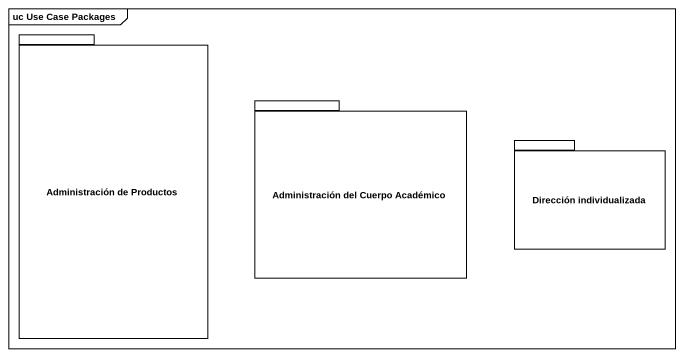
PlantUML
@startuml
mainframe uc Use Case Packages
package "Administración de Productos" as Administración_de_Productos {
}
package "Administración del Cuerpo Académico" as Administración_del_Cuerpo {
}
package "Dirección individualizada" as Dirección_individualizada {
}
@enduml
